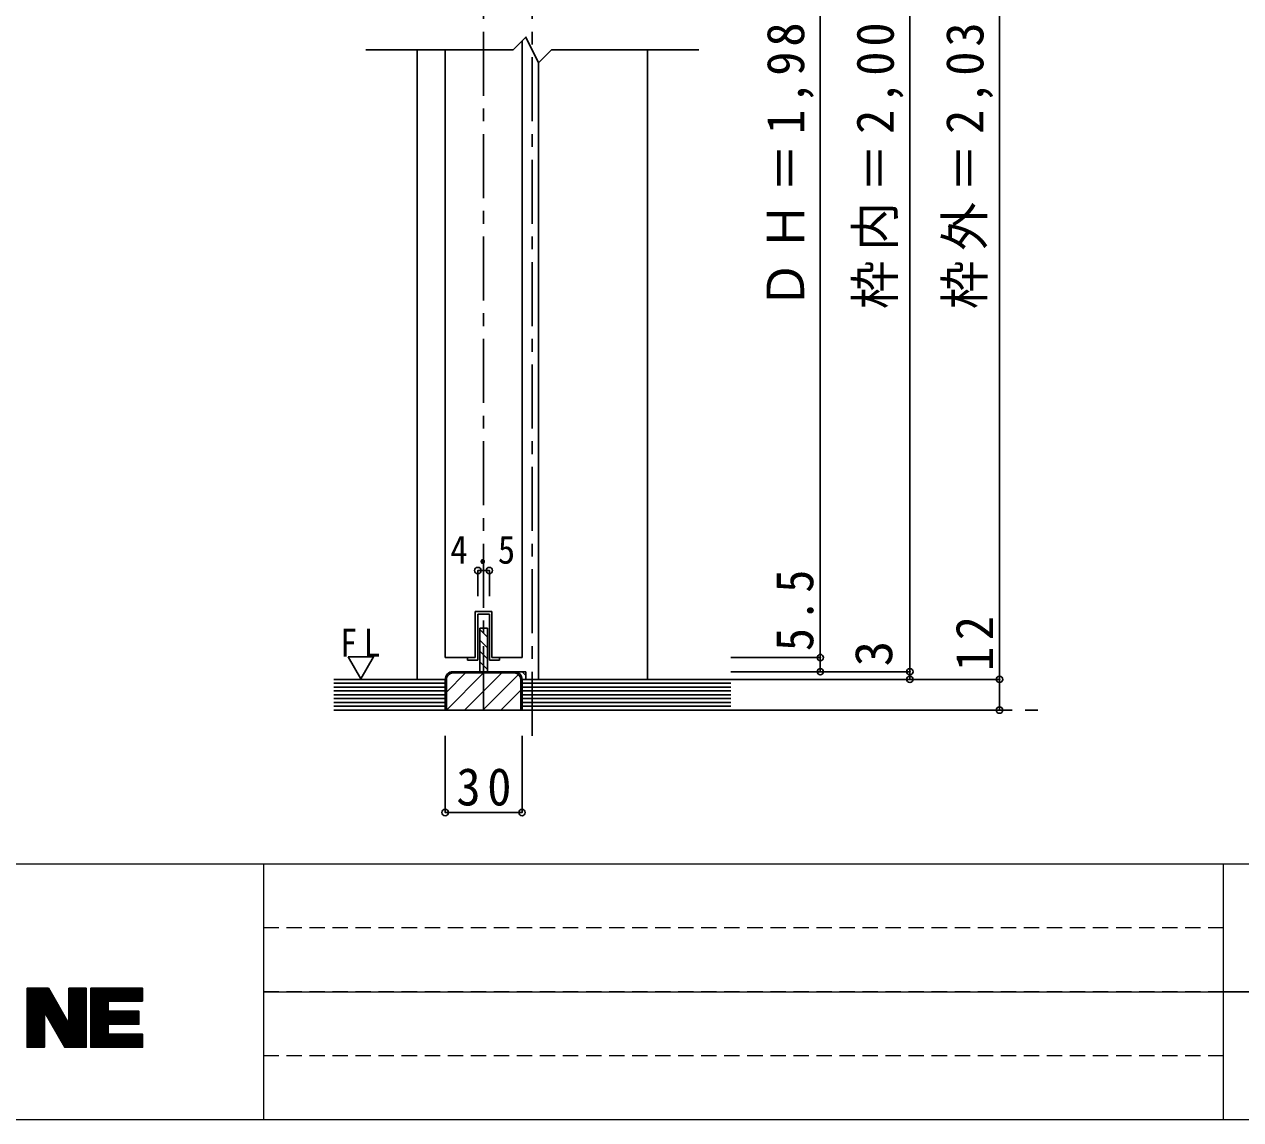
# Model space of a CAD drawing. Units: millimetres on the paper, with parts at other scales. Extents: x -197 to 198, y -138 to 137.
# Drawn here: x -75.8 to 19.2, y -138 to -52.4 of the extents above; entities that cross this region are included whole.
import ezdxf
from ezdxf.enums import TextEntityAlignment as Align

# ---------------------------------------------------------------- set-up
doc = ezdxf.new("R2010")
doc.units = ezdxf.units.MM
doc.header["$PDMODE"] = 32
doc.header["$PDSIZE"] = 0.5
doc.linetypes.add('CHAIN1', pattern=[8, 5, -1, 1, -1])
doc.linetypes.add('DASHED1', pattern=[1.8, 1.2, -0.6])
for name, color, linetype in [('0-1_通り芯', 4, 'CHAIN1'), ('0-3_仕上げ', 2, 'Continuous'), ('0-4_枠', 3, 'Continuous'), ('0-6_扉', 2, 'Continuous'), ('0-7_金物', 7, 'Continuous'), ('0-A_文字', 7, 'Continuous'), ('0-B_寸法', 7, 'Continuous'), ('0-C_ハッチ', 4, 'DASHED1'), ('F-1_枠', 7, 'Continuous')]:
    doc.layers.add(name, color=color, linetype=linetype)
doc.layers.add('F-0_補助線', color=7, linetype='Continuous', lineweight=18)
doc.styles.add('ＭＳ ゴシック', font='')
doc.styles.get('ＭＳ ゴシック').set_extended_font_data('MS Gothic')

msp = doc.modelspace()

# ---------------------------------------------------------------- linework, layer by layer
at = {"layer": '0-1_通り芯'}
for p, q in [((-36.169, -108), (-36.169, 16.25)), ((-39.969, -106), (-39.969, 3.15)), ((-51.669, -106), (4.131, -106))]:
    msp.add_line(p, q, dxfattribs=at)
at = {"layer": '0-3_仕上げ'}
for p, q in [((-42.969, -103.6), (-51.669, -103.6)), ((-20.669, -103.6), (-36.969, -103.6)), ((-20.669, -106), (-51.669, -106))]:
    msp.add_line(p, q, dxfattribs=at)
at = {"layer": '0-3_仕上げ', "color": 7}
for p, q in [((-42.969, -103.9), (-51.669, -103.9)), ((-42.969, -104.2), (-51.669, -104.2)), ((-42.969, -104.5), (-51.669, -104.5)), ((-20.669, -103.9), (-36.969, -103.9)), ((-20.669, -104.2), (-36.969, -104.2)), ((-20.669, -104.5), (-36.969, -104.5)), ((-42.969, -104.8), (-51.669, -104.8)), ((-42.969, -105.1), (-51.669, -105.1)), ((-42.969, -105.4), (-51.669, -105.4)), ((-20.669, -104.8), (-36.969, -104.8)), ((-20.669, -105.1), (-36.969, -105.1)), ((-20.669, -105.4), (-36.969, -105.4)), ((-42.969, -105.7), (-51.669, -105.7)), ((-20.669, -105.7), (-36.969, -105.7))]:
    msp.add_line(p, q, dxfattribs=at)
at = {"layer": '0-4_枠', "color": 4}
for p, q in [((-45.169, -103.6), (-45.169, -54.425)), ((-27.169, -103.6), (-27.169, -54.425)), ((-35.669, -55.425), (-35.669, -103.6))]:
    msp.add_line(p, q, dxfattribs=at)
at = {"layer": '0-4_枠'}
for p, q in [((-37.564, -103), (-42.375, -103)), ((-37.569, -103.1), (-42.369, -103.1)), ((-42.969, -103.6), (-42.969, -106)), ((-42.869, -103.6), (-42.869, -106)), ((-37.069, -103.6), (-37.069, -106)), ((-36.969, -103.6), (-36.969, -106))]:
    msp.add_line(p, q, dxfattribs=at)
at = {"layer": '0-4_枠', "color": 2}
msp.add_line((-42.969, -106), (-42.969, -103.6), dxfattribs=at)
at = {"layer": '0-4_枠'}
for centre, radius, start, end in [((-42.369, -103.6), 0.6, 90.51088, 180), ((-42.369, -103.6), 0.5, 90, 180), ((-37.569, -103.6), 0.5, 0, 90), ((-37.569, -103.6), 0.6, 0, 89.48912)]:
    msp.add_arc(centre, radius, start, end, dxfattribs=at)
at = {"layer": '0-6_扉', "color": 6}
for p, q in [((-36.969, -53.725), (-36.969, -101.9)), ((-42.969, -54.425), (-42.969, -101.9)), ((-40.619, -98.3), (-40.619, -101.9)), ((-40.619, -98.3), (-39.319, -98.3)), ((-39.319, -98.3), (-39.319, -101.9)), ((-42.969, -101.9), (-40.619, -101.9)), ((-39.319, -101.9), (-36.969, -101.9))]:
    msp.add_line(p, q, dxfattribs=at)
at = {"layer": '0-6_扉'}
for p, q in [((-49.169, -54.425), (-37.669, -54.425)), ((-34.669, -54.425), (-23.169, -54.425))]:
    msp.add_line(p, q, dxfattribs=at)
msp.add_lwpolyline([(-37.669, -54.425), (-36.669, -53.425), (-35.669, -55.425), (-34.669, -54.425)], dxfattribs=at)
at = {"layer": '0-7_金物'}
for p, q in [((-40.619, -98.3), (-40.619, -101.9)), ((-39.319, -98.3), (-40.619, -98.3)), ((-40.419, -98.5), (-40.419, -102.1)), ((-40.419, -98.5), (-39.519, -98.5)), ((-39.519, -102.1), (-39.519, -98.5)), ((-39.319, -101.9), (-39.319, -98.3)), ((-41.219, -101.9), (-41.219, -102.1)), ((-40.619, -101.9), (-41.219, -101.9)), ((-40.419, -102.1), (-41.219, -102.1)), ((-39.519, -102.1), (-38.719, -102.1)), ((-38.719, -101.9), (-39.319, -101.9)), ((-38.719, -102.1), (-38.719, -101.9))]:
    msp.add_line(p, q, dxfattribs=at)
at = {"layer": '0-7_金物', "color": 3}
for p, q in [((-40.269, -103), (-40.269, -99.6)), ((-39.669, -99.6), (-40.269, -99.6)), ((-39.669, -99.6), (-39.669, -103)), ((-36.669, -103), (-37.564, -103)), ((-36.669, -103), (-36.669, -103.6))]:
    msp.add_line(p, q, dxfattribs=at)
at = {"layer": '0-A_文字'}
msp.add_line((-50.556, -101.837), (-49.556, -103.569), dxfattribs=at)
msp.add_lwpolyline([(-50.556, -101.837), (-48.556, -101.837), (-49.556, -103.569)], dxfattribs=at)
at = {"layer": '0-B_寸法', "color": 4}
for p, q in [((0.331, -103.6), (0.331, 5.95)), ((-6.669, -103), (-6.669, -0.05)), ((-13.669, -2.75), (-13.669, -101.9)), ((-40.419, -95.1), (-39.519, -95.1)), ((-40.419, -95.1), (-40.419, -97.1)), ((-39.519, -95.1), (-39.519, -97.1)), ((-13.669, -101.9), (-20.669, -101.9)), ((-13.669, -101.9), (-13.669, -103)), ((-6.669, -103), (-20.669, -103)), ((-13.669, -103), (-20.669, -103)), ((-6.669, -103.6), (-6.669, -103)), ((0.331, -103.6), (-20.669, -103.6)), ((0.331, -103.6), (-20.669, -103.6)), ((0.331, -106), (0.331, -103.6)), ((0.331, -106), (-20.669, -106)), ((-42.969, -114), (-42.969, -108)), ((-36.969, -114), (-36.969, -108)), ((-42.969, -114), (-36.969, -114))]:
    msp.add_line(p, q, dxfattribs=at)
at = {"layer": '0-B_寸法'}
for p in [(-40.419, -95.1), (-39.519, -95.1), (-13.669, -101.9), (-13.669, -103), (-6.669, -103), (-6.669, -103.6), (0.331, -103.6), (0.331, -106), (-42.969, -114), (-36.969, -114)]:
    msp.add_point(p, dxfattribs=at)
at = {"layer": '0-C_ハッチ', "linetype": 'Continuous'}
for p, q in [((-39.669, -100.296), (-40.269, -99.696)), ((-39.669, -101.145), (-40.269, -100.545)), ((-39.669, -101.994), (-40.269, -101.394)), ((-39.669, -102.842), (-40.269, -102.242)), ((-42.869, -104.59), (-41.38, -103.1)), ((-42.865, -106), (-39.965, -103.1)), ((-41.451, -106), (-38.551, -103.1)), ((-40.037, -106), (-37.251, -103.214)), ((-36.669, -103.296), (-36.966, -103)), ((-38.623, -106), (-37.069, -104.447))]:
    msp.add_line(p, q, dxfattribs=at)
at = {"layer": 'F-0_補助線', "color": 3}
msp.add_line((-197.169, -118), (197.831, -118), dxfattribs=at)
at = {"layer": 'F-0_補助線', "color": 2, "linetype": 'DASHED1'}
for p, q in [((17.831, -123), (-57.169, -123)), ((17.831, -128), (-57.169, -128)), ((17.831, -133), (-57.169, -133))]:
    msp.add_line(p, q, dxfattribs=at)
at = {"layer": 'F-0_補助線'}
for p, q in [((-75.627, -127.729), (-75.627, -132.346)), ((-75.528, -127.729), (-75.528, -132.346)), ((-75.428, -127.729), (-75.428, -132.346)), ((-75.328, -127.729), (-75.328, -132.346)), ((-75.228, -127.729), (-75.228, -132.346)), ((-75.129, -127.729), (-75.129, -132.346)), ((-75.029, -127.729), (-75.029, -132.346)), ((-74.929, -127.729), (-74.929, -132.346)), ((-74.829, -127.729), (-74.829, -132.346)), ((-74.73, -127.729), (-74.73, -132.346)), ((-74.63, -127.729), (-74.63, -132.346)), ((-74.53, -127.729), (-74.53, -132.346)), ((-74.431, -127.729), (-74.431, -132.346)), ((-74.331, -127.729), (-74.331, -132.346)), ((-74.231, -127.729), (-74.231, -129.661)), ((-74.131, -127.729), (-74.131, -129.833)), ((-74.032, -127.729), (-74.032, -130.006)), ((-73.932, -127.773), (-73.932, -130.179)), ((-73.832, -127.946), (-73.832, -130.351)), ((-73.732, -128.118), (-73.732, -130.524)), ((-72.336, -127.729), (-72.336, -132.346)), ((-72.236, -127.729), (-72.236, -132.346)), ((-72.137, -127.729), (-72.137, -132.346)), ((-72.037, -127.729), (-72.037, -132.346)), ((-71.937, -127.729), (-71.937, -132.346)), ((-71.837, -127.729), (-71.837, -132.346)), ((-71.738, -127.729), (-71.738, -132.346)), ((-71.638, -127.729), (-71.638, -132.346)), ((-71.538, -127.729), (-71.538, -132.346)), ((-71.438, -127.729), (-71.438, -132.346)), ((-71.339, -127.729), (-71.339, -132.346)), ((-71.239, -127.729), (-71.239, -132.346)), ((-71.139, -127.729), (-71.139, -132.346)), ((-71.04, -127.729), (-71.04, -132.346)), ((-70.649, -127.729), (-70.649, -132.346)), ((-70.55, -127.729), (-70.55, -132.346)), ((-70.45, -127.729), (-70.45, -132.346)), ((-70.35, -127.729), (-70.35, -132.346)), ((-70.25, -127.729), (-70.25, -132.346)), ((-70.151, -127.729), (-70.151, -132.346)), ((-70.051, -127.729), (-70.051, -132.346)), ((-69.951, -127.729), (-69.951, -132.346)), ((-69.851, -127.729), (-69.851, -132.346)), ((-69.752, -127.729), (-69.752, -132.346)), ((-69.652, -127.729), (-69.652, -132.346)), ((-69.552, -127.729), (-69.552, -132.346)), ((-69.452, -127.729), (-69.452, -132.346)), ((-69.353, -127.729), (-69.353, -132.346)), ((-69.253, -127.729), (-69.253, -128.744)), ((-69.153, -127.729), (-69.153, -128.744)), ((-69.054, -127.729), (-69.054, -128.744)), ((-68.954, -127.729), (-68.954, -128.744)), ((-68.854, -127.729), (-68.854, -128.744)), ((-68.754, -127.729), (-68.754, -128.744)), ((-68.655, -127.729), (-68.655, -128.744)), ((-68.555, -127.729), (-68.555, -128.744)), ((-68.455, -127.729), (-68.455, -128.744)), ((-68.355, -127.729), (-68.355, -128.744)), ((-68.256, -127.729), (-68.256, -128.744)), ((-68.156, -127.729), (-68.156, -128.744)), ((-68.056, -127.729), (-68.056, -128.744)), ((-67.956, -127.729), (-67.956, -128.744)), ((-67.857, -127.729), (-67.857, -128.744)), ((-67.757, -127.729), (-67.757, -128.744)), ((-67.657, -127.729), (-67.657, -128.744)), ((-67.558, -127.729), (-67.558, -128.744)), ((-67.458, -127.729), (-67.458, -128.744)), ((-67.358, -127.729), (-67.358, -128.744)), ((-67.258, -127.729), (-67.258, -128.744)), ((-67.159, -127.729), (-67.159, -128.744)), ((-67.059, -127.729), (-67.059, -128.744)), ((-66.959, -127.729), (-66.959, -128.744)), ((-66.859, -127.729), (-66.859, -128.744)), ((-66.76, -127.729), (-66.76, -128.744)), ((-66.66, -127.729), (-66.66, -128.744)), ((-73.633, -128.291), (-73.633, -130.697)), ((-73.533, -128.464), (-73.533, -130.869)), ((-73.433, -128.636), (-73.433, -131.042)), ((-73.333, -128.809), (-73.333, -131.215)), ((-73.234, -128.982), (-73.234, -131.387)), ((-73.134, -129.155), (-73.134, -131.56)), ((-73.034, -129.327), (-73.034, -131.733)), ((-72.935, -129.5), (-72.935, -131.905)), ((-72.835, -129.673), (-72.835, -132.078)), ((-72.735, -129.845), (-72.735, -132.25)), ((-72.635, -130.018), (-72.635, -132.346)), ((-69.253, -129.533), (-69.253, -130.548)), ((-69.153, -129.533), (-69.153, -130.548)), ((-69.054, -129.533), (-69.054, -130.548)), ((-68.954, -129.533), (-68.954, -130.548)), ((-68.854, -129.533), (-68.854, -130.548)), ((-68.754, -129.533), (-68.754, -130.548)), ((-68.655, -129.533), (-68.655, -130.548)), ((-68.555, -129.533), (-68.555, -130.548)), ((-68.455, -129.533), (-68.455, -130.548)), ((-68.355, -129.533), (-68.355, -130.548)), ((-68.256, -129.533), (-68.256, -130.548)), ((-68.156, -129.533), (-68.156, -130.548)), ((-68.056, -129.533), (-68.056, -130.548)), ((-67.956, -129.533), (-67.956, -130.548)), ((-67.857, -129.533), (-67.857, -130.548)), ((-67.757, -129.533), (-67.757, -130.548)), ((-67.657, -129.533), (-67.657, -130.548)), ((-67.558, -129.533), (-67.558, -130.548)), ((-67.458, -129.533), (-67.458, -130.548)), ((-67.358, -129.533), (-67.358, -130.548)), ((-67.258, -129.533), (-67.258, -130.548)), ((-67.159, -129.533), (-67.159, -130.548)), ((-67.059, -129.533), (-67.059, -130.548)), ((-66.959, -129.533), (-66.959, -130.548)), ((-72.536, -130.191), (-72.536, -132.346)), ((-72.436, -130.363), (-72.436, -132.346)), ((-69.253, -131.329), (-69.253, -132.346)), ((-69.153, -131.329), (-69.153, -132.346)), ((-69.054, -131.329), (-69.054, -132.346)), ((-68.954, -131.329), (-68.954, -132.346)), ((-68.854, -131.329), (-68.854, -132.346)), ((-68.754, -131.329), (-68.754, -132.346)), ((-68.655, -131.329), (-68.655, -132.346)), ((-68.555, -131.329), (-68.555, -132.346)), ((-68.455, -131.329), (-68.455, -132.346)), ((-68.355, -131.329), (-68.355, -132.346)), ((-68.256, -131.329), (-68.256, -132.346)), ((-68.156, -131.329), (-68.156, -132.346)), ((-68.056, -131.329), (-68.056, -132.346)), ((-67.956, -131.329), (-67.956, -132.346)), ((-67.857, -131.329), (-67.857, -132.346)), ((-67.757, -131.329), (-67.757, -132.346)), ((-67.657, -131.329), (-67.657, -132.346)), ((-67.558, -131.329), (-67.558, -132.346)), ((-67.458, -131.329), (-67.458, -132.346)), ((-67.358, -131.329), (-67.358, -132.346)), ((-67.258, -131.329), (-67.258, -132.346)), ((-67.159, -131.329), (-67.159, -132.346)), ((-67.059, -131.329), (-67.059, -132.346)), ((-66.959, -131.329), (-66.959, -132.346)), ((-66.859, -131.329), (-66.859, -132.346)), ((-66.76, -131.329), (-66.76, -132.346)), ((-66.66, -131.329), (-66.66, -132.346))]:
    msp.add_line(p, q, dxfattribs=at)
at = {"layer": 'F-0_補助線', "color": 2}
msp.add_line((-57.169, -128), (17.831, -128), dxfattribs=at)
at = {"layer": 'F-0_補助線', "color": 3}
msp.add_lwpolyline([(-197.169, 137), (197.831, 137), (197.831, -138), (-197.169, -138)], close=True, dxfattribs=at)
at = {"layer": 'F-0_補助線', "color": 2}
for points in [[(-112.169, -118), (-57.169, -118), (-57.169, -138), (-112.169, -138)], [(17.831, -118), (57.831, -118), (57.831, -128), (17.831, -128)], [(17.831, -128), (57.831, -128), (57.831, -138), (17.831, -138)]]:
    msp.add_lwpolyline(points, close=True, dxfattribs=at)
at = {"layer": 'F-1_枠'}
for points in [[(-72.357, -127.729), (-72.357, -130.501), (-73.958, -127.729), (-75.627, -127.729), (-75.627, -132.346), (-74.281, -132.346), (-74.281, -129.574), (-72.68, -132.346), (-71.01, -132.346), (-71.01, -127.729)], [(-66.608, -128.744), (-66.608, -127.729), (-70.649, -127.729), (-70.649, -132.346), (-66.608, -132.346), (-66.608, -131.329), (-69.302, -131.329), (-69.302, -130.548), (-66.898, -130.548), (-66.898, -129.533), (-69.302, -129.533), (-69.302, -128.744)]]:
    msp.add_lwpolyline(points, close=True, dxfattribs=at)

# ---------------------------------------------------------------- texts
at = {"layer": '0-A_文字', "insert": (-51.181, -101.837), "char_height": 2.199, "attachment_point": 7, "style": 'ＭＳ ゴシック'}
msp.add_mtext('\\T1.36;\\W0.9;FL', dxfattribs=at)
at = {"layer": '0-B_寸法', "style": 'ＭＳ ゴシック'}
msp.add_text('3', height=2.933, rotation=90, dxfattribs=at).set_placement((-7.169, -102.588), align=Align.BOTTOM_LEFT)
at = {"layer": '0-B_寸法', "char_height": 2.933, "attachment_point": 7, "rotation": 90, "style": 'ＭＳ ゴシック'}
for s, insert in [('\\T1.2;\\W0.95;ＤＨ＝1,983（2,348）', (-14.169, -74.675)), ('\\T1.2;\\W0.95;枠内＝2,005（2,367）', (-7.169, -74.675)), ('\\T1.2;\\W0.95;枠外＝2,035（2,400）', (-0.169, -74.675)), ('\\T1.27;\\W0.9;5.5', (-14.169, -101.39)), ('\\T1.27;\\W0.95;12', (-0.169, -102.95))]:
    msp.add_mtext(s, dxfattribs=dict(at, insert=insert))
at = {"layer": '0-B_寸法', "attachment_point": 7, "style": 'ＭＳ ゴシック'}
for s, insert, char_height in [('\\T1.38;\\W0.9;4.5', (-42.569, -94.6), 2.199), ('\\T1.27;\\W0.95;30', (-42.094, -113.5), 2.933)]:
    msp.add_mtext(s, dxfattribs=dict(at, insert=insert, char_height=char_height))

doc.saveas('drawing.dxf')
